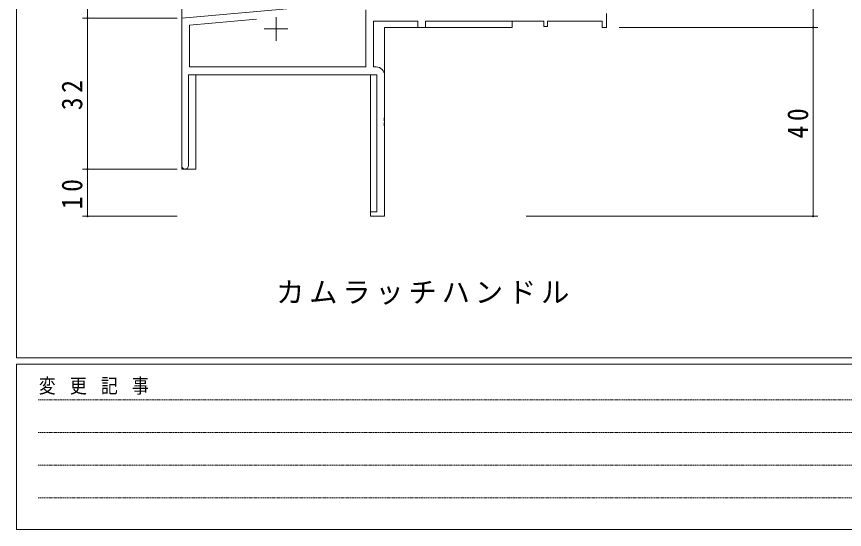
# Model space of a CAD drawing. Units: millimetres on the paper. Extents: x -397 to 397, y -282 to 282.
# Drawn here: x -393.9 to -218.5, y -282.1 to -173.4 of the extents above; entities that cross this region are included whole.
import ezdxf

# ---------------------------------------------------------------- set-up
doc = ezdxf.new("R2010")
doc.units = ezdxf.units.MM
doc.linetypes.add('USER1', pattern=[0.375, 0.25, -0.125])
for name, color, linetype, lineweight in [('0-1_YKK_ZWAK', 7, 'Continuous', 18), ('0-3_YKK_11', 7, 'Continuous', 18), ('0-4_YKK_12', 2, 'Continuous', 18), ('0-7_YKK_D', 6, 'Continuous', 18)]:
    doc.layers.add(name, color=color, linetype=linetype, lineweight=lineweight)
doc.layers.add('0-2_USER1', color=7, linetype='Continuous')
doc.styles.add('ＭＳ ゴシック', font='')
doc.styles.get('ＭＳ ゴシック').set_extended_font_data('MS Gothic')

msp = doc.modelspace()

# ---------------------------------------------------------------- linework, layer by layer
at = {"layer": '0-1_YKK_ZWAK'}
for p, q in [((-393.908, -245.7), (-393.908, 279.3)), ((376.092, -245.7), (-393.908, -245.7)), ((-393.908, -282.1), (-393.908, -247.1)), ((338.292, -247.1), (-393.908, -247.1)), ((-393.908, -282.1), (338.292, -282.1))]:
    msp.add_line(p, q, dxfattribs=at)
at = {"layer": '0-1_YKK_ZWAK', "linetype": 'USER1'}
for p, q in [((-389.31, -254.612), (-141.117, -254.612)), ((-389.31, -261.541), (-141.117, -261.541)), ((-389.31, -268.47), (-141.117, -268.47)), ((-389.31, -275.398), (-141.117, -275.398))]:
    msp.add_line(p, q, dxfattribs=at)
at = {"layer": '0-3_YKK_11'}
for p, q in [((-319.908, -170.288), (-358.908, -173.7)), ((-338.908, -173.5), (-338.908, -178.5)), ((-319.908, -171.924), (-319.908, -184.07)), ((-268.908, -175.7), (-268.908, -172.7)), ((-358.908, -173.7), (-358.908, -205)), ((-357.278, -175.194), (-343.061, -173.95)), ((-357.278, -184.07), (-357.278, -175.194)), ((-318.278, -174.33), (-308.908, -174.33)), ((-318.278, -184.07), (-318.278, -174.33)), ((-308.908, -174.33), (-308.908, -175.7)), ((-307.278, -174.33), (-282.208, -174.33)), ((-307.278, -175.7), (-307.278, -174.33)), ((-282.208, -174.33), (-282.208, -175.5)), ((-281.408, -174.33), (-269.808, -174.33)), ((-281.408, -175.5), (-281.408, -174.33)), ((-269.808, -174.33), (-269.808, -175.7)), ((-341.408, -176), (-336.408, -176)), ((-308.908, -175.7), (-307.278, -175.7)), ((-282.208, -175.5), (-281.408, -175.5)), ((-269.808, -175.7), (-268.908, -175.7)), ((-319.908, -184.07), (-357.278, -184.07)), ((-317.708, -184.07), (-318.278, -184.07)), ((-357.508, -185.7), (-317.538, -185.7)), ((-357.508, -205), (-357.508, -185.7)), ((-317.538, -185.7), (-317.538, -214.8)), ((-315.908, -194.742), (-315.908, -185.87)), ((-316.028, -194.925), (-315.908, -194.742)), ((-316.028, -195.475), (-316.028, -194.925)), ((-315.908, -195.658), (-316.028, -195.475)), ((-316.028, -195.925), (-315.908, -195.742)), ((-316.028, -196.475), (-316.028, -195.925)), ((-315.908, -196.658), (-316.028, -196.475)), ((-315.908, -195.742), (-315.908, -195.658)), ((-315.908, -215.7), (-315.908, -196.658)), ((-318.908, -214.8), (-318.908, -215.7)), ((-317.538, -214.8), (-318.908, -214.8)), ((-318.908, -215.7), (-315.908, -215.7))]:
    msp.add_line(p, q, dxfattribs=at)
for centre, radius, start, end in [((-317.708, -185.87), 1.8, 0.00001, 89.99999), ((-358.208, -205), 0.7, 179.99999, 0.00001)]:
    msp.add_arc(centre, radius, start, end, dxfattribs=at)
at = {"layer": '0-4_YKK_12'}
for p, q in [((-358.908, -205.7), (-358.908, 11.3)), ((-288.908, -174.33), (-288.908, -175.7)), ((-315.908, -175.7), (-315.908, -215.7)), ((-315.908, -175.7), (-288.908, -175.7)), ((-355.908, -205.7), (-355.908, -185.7)), ((-355.908, -185.7), (-346.208, -185.7)), ((-358.908, -205.7), (-355.908, -205.7))]:
    msp.add_line(p, q, dxfattribs=at)
msp.add_lwpolyline([(-318.908, -185.7), (-318.908, -215.7), (-315.908, -215.7)], dxfattribs=at)
at = {"layer": '0-7_YKK_D'}
for p, q in [((-225.108, -175.7), (-225.108, -130.7)), ((-378.908, -173.7), (-378.908, -160.7)), ((-359.908, -173.7), (-379.908, -173.7)), ((-359.908, -173.7), (-379.908, -173.7)), ((-378.908, -173.7), (-378.908, -205.7)), ((-266.193, -175.7), (-224.108, -175.7)), ((-266.193, -175.7), (-224.108, -175.7)), ((-225.108, -175.7), (-225.108, -215.7)), ((-359.908, -205.7), (-379.908, -205.7)), ((-359.908, -205.7), (-379.908, -205.7)), ((-378.908, -215.7), (-378.908, -205.7)), ((-359.908, -215.7), (-379.908, -215.7)), ((-285.908, -215.7), (-224.108, -215.7))]:
    msp.add_line(p, q, dxfattribs=at)
for centre, start, end in [((-378.908, -173.7), 90, 270), ((-378.908, -173.7), 90, 270), ((-378.908, -173.7), 270, 90), ((-378.908, -173.7), 270, 90), ((-225.108, -175.7), 90, 270), ((-225.108, -175.7), 90, 270), ((-225.108, -175.7), 270, 90), ((-225.108, -175.7), 270, 90), ((-378.908, -205.7), 90, 270), ((-378.908, -205.7), 90, 270), ((-378.908, -205.7), 270, 90), ((-378.908, -205.7), 270, 90), ((-378.908, -215.7), 90, 270), ((-378.908, -215.7), 270, 90), ((-225.108, -215.7), 90, 270), ((-225.108, -215.7), 270, 90)]:
    msp.add_arc(centre, 0.106, start, end, dxfattribs=at)

# ---------------------------------------------------------------- texts
at = {"layer": '0-1_YKK_ZWAK', "insert": (-389.194, -253.547), "char_height": 3.079, "attachment_point": 7, "style": 'ＭＳ ゴシック'}
msp.add_mtext('\\T1.23;\\W0.85;変\\~更\\~記\\~事', dxfattribs=at)
at = {"layer": '0-2_USER1', "insert": (-338.931, -234.456), "char_height": 4.399, "attachment_point": 7, "style": 'ＭＳ ゴシック'}
msp.add_mtext('\\T1.17;カムラッチハンドル', dxfattribs=at)
at = {"layer": '0-7_YKK_D', "color": 7, "char_height": 4.399, "attachment_point": 7, "rotation": 90, "style": 'ＭＳ ゴシック'}
for s, insert in [('\\T1.37;\\W0.9;32', (-379.908, -193.22)), ('\\T1.37;\\W0.9;40', (-226.108, -199.22)), ('\\T1.37;\\W0.9;10', (-379.908, -214.22))]:
    msp.add_mtext(s, dxfattribs=dict(at, insert=insert))

doc.saveas('drawing.dxf')
